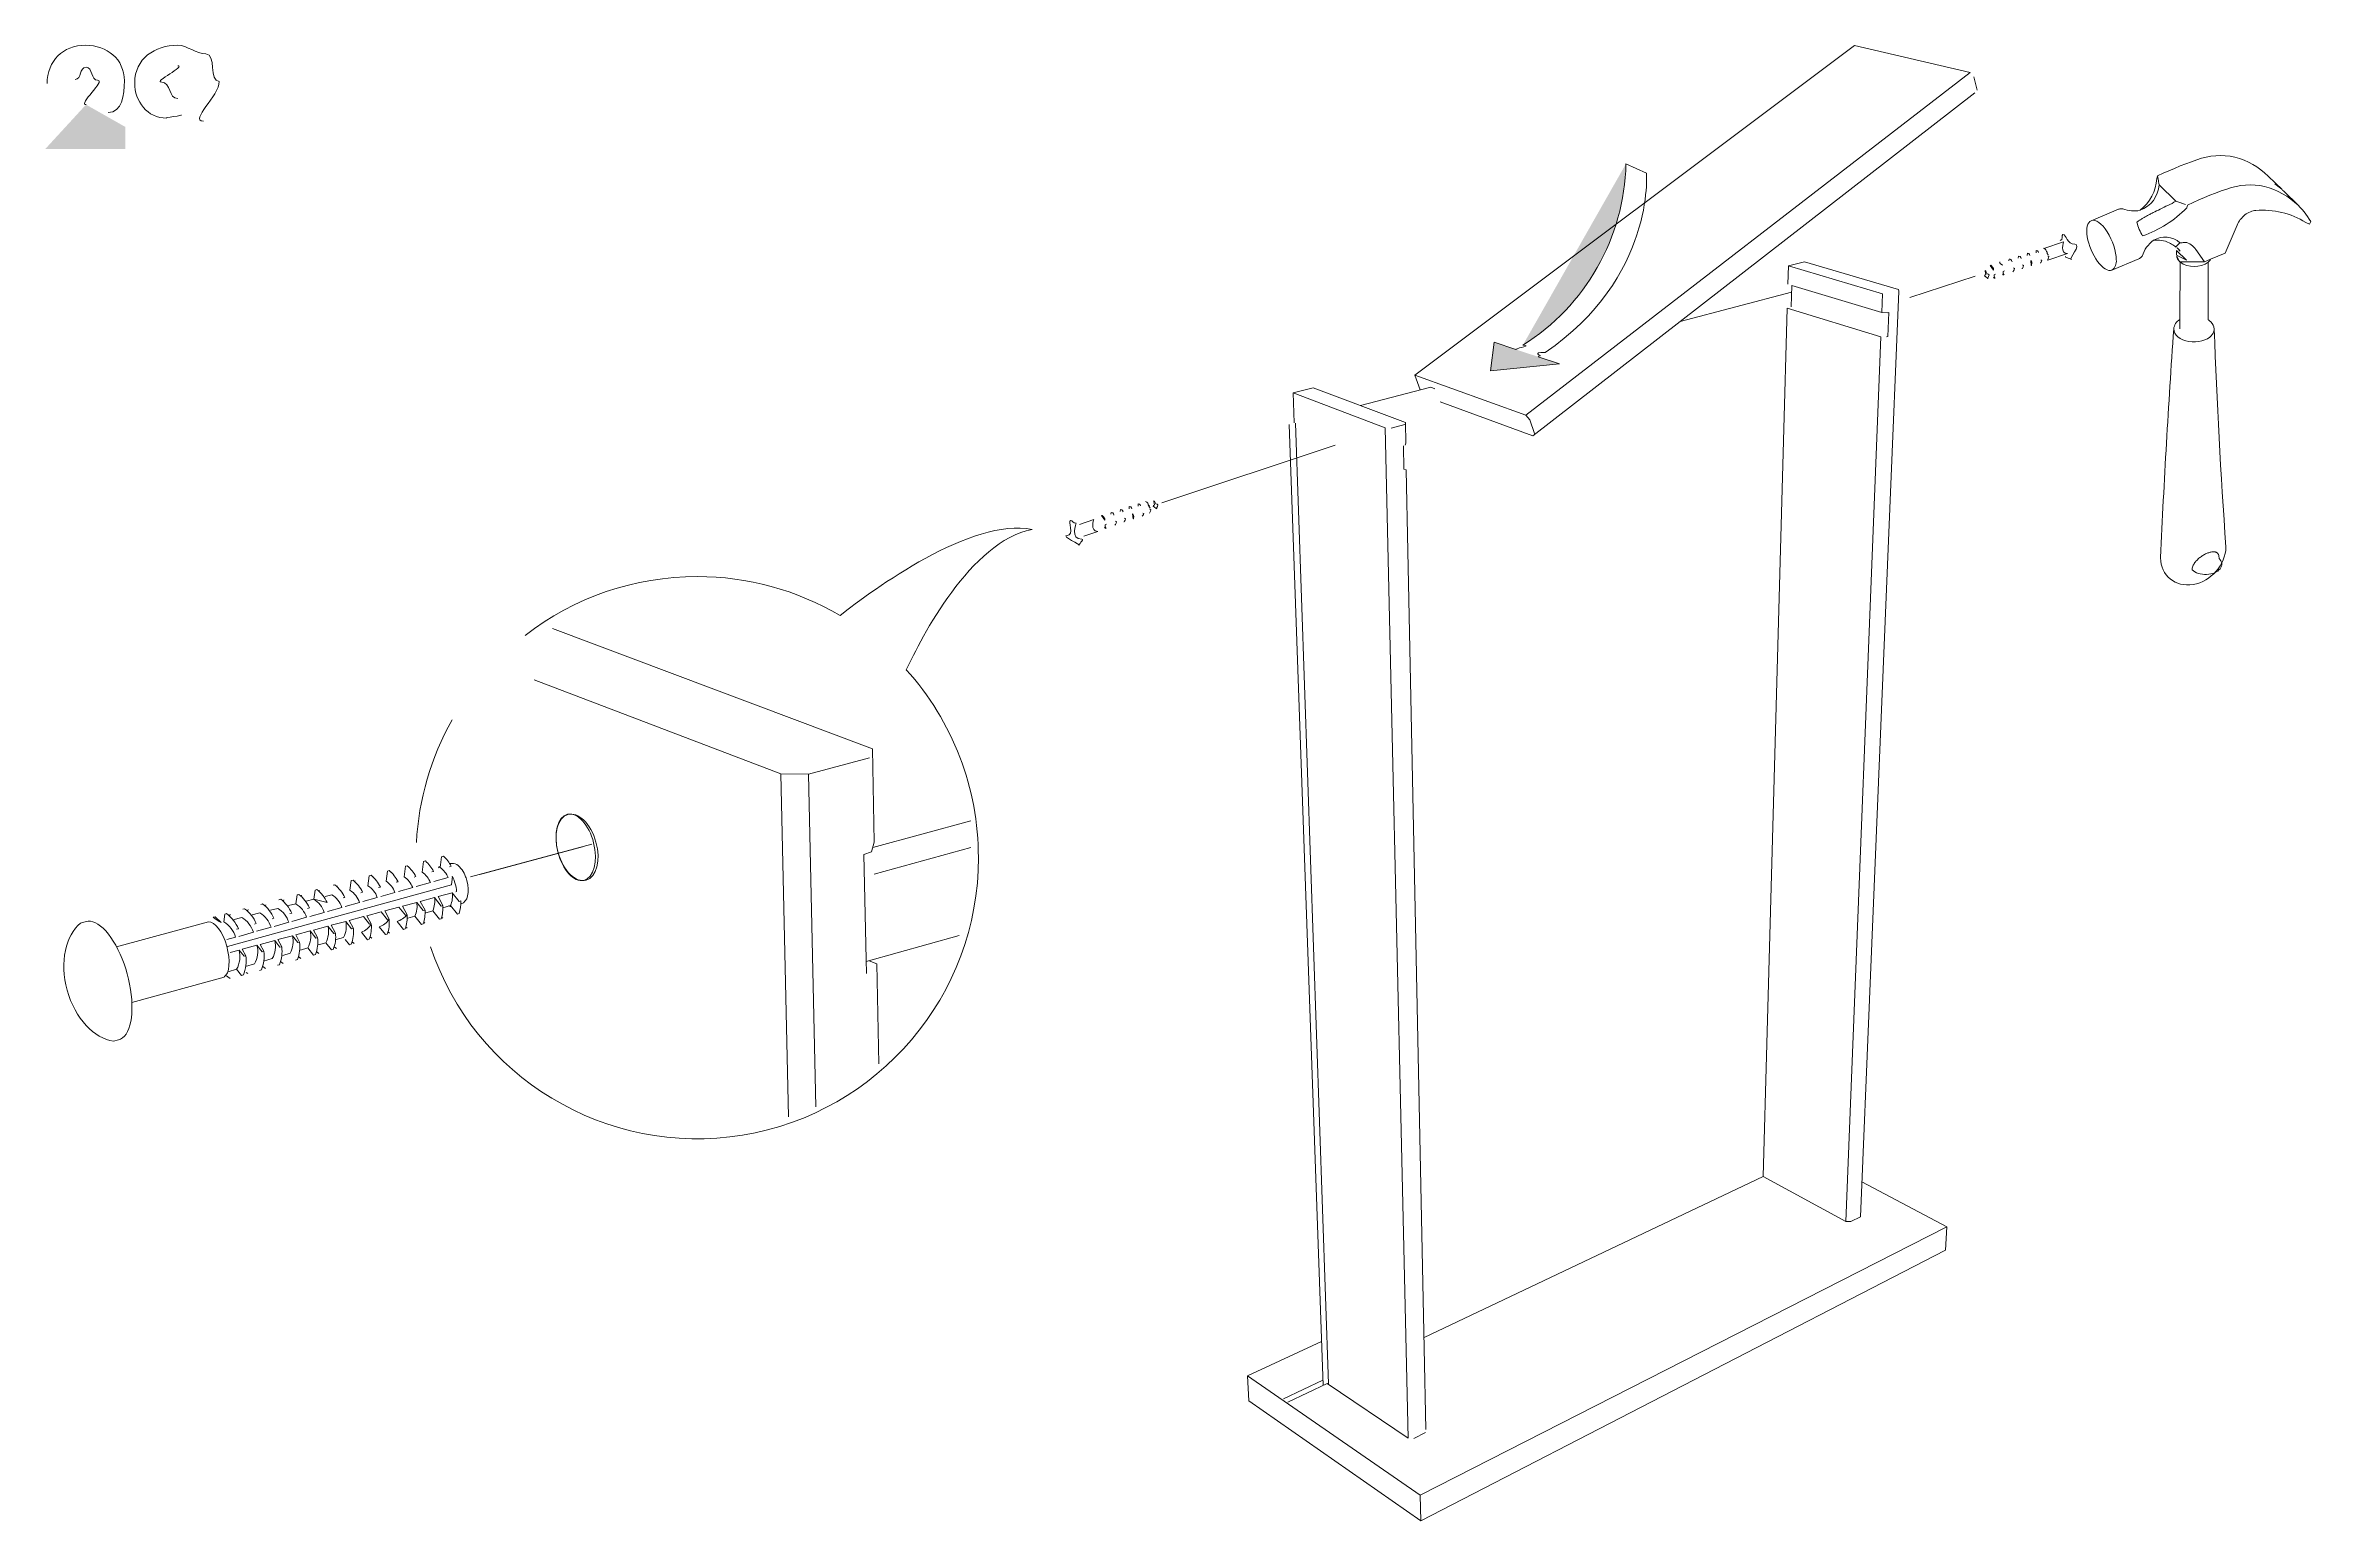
# Model space of a CAD drawing. Header units: metres. Extents: x -27.1 to 47.9, y -10.7 to 6.6.
# Drawn here: x 12.879 to 15.951, y -7.608 to -5.607 of the extents above; entities that cross this region are included whole.
import ezdxf

# ---------------------------------------------------------------- set-up
doc = ezdxf.new("R2010")
doc.units = ezdxf.units.M
doc.header["$MEASUREMENT"] = 0
doc.layers.add('PDF_Working_Num_Penna__255_Num_Penna__255_Num_Penna__255_Num_Penna__255_Num_Penna__255_Num_Penna__255', color=255, linetype='Continuous', lineweight=18)
doc.layers.add('PDF_Working_Num_Penna__7_Num_Penna__7_Num_Penna__7_Num_Penna__7_Num_Penna__7_Num_Penna__7', color=7, linetype='Continuous', lineweight=18)
doc.styles.add('GENERATED_STYLE_1', font='Arial')

msp = doc.modelspace()

# ---------------------------------------------------------------- hatches: boundary and pattern name
at = {"layer": 'PDF_Working_Num_Penna__7_Num_Penna__7_Num_Penna__7_Num_Penna__7_Num_Penna__7_Num_Penna__7', "linetype": 'Continuous', "lineweight": 18}
for points in [[(12.9347, -5.6878), (12.8795, -5.7479), (12.9881, -5.7479), (12.9881, -5.7181)], [(14.8824, -6.0141, 0.252256), (15.0223, -5.768)], [(14.8824, -6.0141, 0.252256), (15.0223, -5.768)], [(14.8434, -6.01), (14.8386, -6.049), (14.9323, -6.0394)], [(14.8434, -6.01), (14.8386, -6.049), (14.9323, -6.0394)]]:
    msp.add_hatch(color=7, dxfattribs=at).paths.add_polyline_path(points)

# ---------------------------------------------------------------- linework, layer by layer
at = {"layer": 'PDF_Working_Num_Penna__255_Num_Penna__255_Num_Penna__255_Num_Penna__255_Num_Penna__255_Num_Penna__255', "color": 255, "linetype": 'Continuous', "lineweight": 18, "flags": 128}
msp.add_lwpolyline([(15.0501, -5.7807), (15.0223, -5.768, -0.252256), (14.8824, -6.0141)], format="xyb", dxfattribs=at)
for points in [[(14.8729, -6.0198), (14.8434, -6.01), (14.8386, -6.049), (14.9323, -6.0394), (14.9031, -6.0297)], [(14.3931, -6.2279), (14.628, -6.1494)], [(13.6077, -6.6943), (13.4685, -6.7318)]]:
    msp.add_lwpolyline(points, dxfattribs=at)
at = {"layer": 'PDF_Working_Num_Penna__255_Num_Penna__255_Num_Penna__255_Num_Penna__255_Num_Penna__255_Num_Penna__255', "color": 255, "linetype": 'Continuous', "lineweight": 18}
for points in [[(14.9126, -6.0239), (15.0614, -5.9227), (15.0501, -5.7807), (15.0501, -5.7807)], [(14.9126, -6.0239), (15.0614, -5.9227), (15.0501, -5.7807), (15.0501, -5.7807)], [(14.8755, -6.0185), (14.8779, -6.0185), (14.8729, -6.0198), (14.8729, -6.0198)], [(14.8755, -6.0185), (14.8779, -6.0185), (14.8729, -6.0198), (14.8729, -6.0198)], [(14.8824, -6.0141), (14.8969, -6.0141), (14.8736, -6.0185), (14.8755, -6.0185)], [(14.8824, -6.0141), (14.8969, -6.0141), (14.8736, -6.0185), (14.8755, -6.0185)], [(14.9059, -6.0283), (14.9081, -6.0283), (14.8935, -6.0239), (14.9126, -6.0239)], [(14.9059, -6.0283), (14.9081, -6.0283), (14.8935, -6.0239), (14.9126, -6.0239)], [(14.9031, -6.0297), (14.9031, -6.0297), (14.9032, -6.0283), (14.9059, -6.0283)], [(14.9031, -6.0297), (14.9031, -6.0297), (14.9032, -6.0283), (14.9059, -6.0283)]]:
    msp.add_open_spline(points, degree=3, dxfattribs=at)
at = {"layer": 'PDF_Working_Num_Penna__7_Num_Penna__7_Num_Penna__7_Num_Penna__7_Num_Penna__7_Num_Penna__7', "color": 7, "linetype": 'Continuous', "lineweight": 18, "flags": 128}
for points in [[(14.7434, -6.0747), (14.7362, -6.0547), (15.3319, -5.6075)], [(15.3319, -5.6075), (15.489, -5.6443)], [(14.8918, -6.1151), (14.8865, -6.1091), (15.489, -5.6443)], [(15.494, -5.6499), (15.4982, -5.6683)], [(14.896, -6.1369), (15.4953, -5.672)], [(15.9146, -5.8058), (15.9335, -5.8243)], [(15.5888, -5.8828), (15.6156, -5.8738)], [(15.6209, -5.8898), (15.5941, -5.8987)], [(15.2417, -5.9312), (15.2424, -5.9064)], [(15.2424, -5.9064), (15.2641, -5.9009)], [(15.3766, -5.9701), (15.3692, -5.9697), (15.3702, -5.9444), (15.2424, -5.9064)], [(15.2641, -5.9009), (15.3919, -5.9385), (15.3921, -5.9406)], [(15.4069, -5.9492), (15.4955, -5.9206)], [(15.7727, -5.9005), (15.773, -5.9009), (15.7734, -5.9012), (15.7731, -5.9794)], [(15.2468, -5.9421), (15.0958, -5.9819)], [(15.2471, -5.9329), (15.2462, -5.9619)], [(15.3692, -5.9697), (15.2471, -5.9329)], [(15.34, -7.1959), (15.3921, -5.9406)], [(15.2083, -7.1413), (15.3205, -7.2022), (15.3679, -6.0029), (15.2408, -5.9637)], [(15.2083, -7.1413), (15.2408, -5.9637)], [(15.3766, -5.9701), (15.3784, -5.9698), (15.3771, -6.0022), (15.3753, -6.0028)], [(14.8729, -6.0198), (14.8434, -6.01), (14.8386, -6.049), (14.9323, -6.0394), (14.9031, -6.0297)], [(14.5723, -6.1191), (14.5709, -6.0788), (14.5982, -6.0718)], [(14.6174, -7.4221), (14.7272, -7.4963), (14.6957, -6.1263), (14.5709, -6.0788)], [(14.5982, -6.0718), (14.7232, -6.1189), (14.7237, -6.1468)], [(14.7576, -6.0709), (14.6624, -6.096)], [(14.7362, -6.0547), (14.8865, -6.1091)], [(14.7706, -6.0909), (14.896, -6.1369)], [(14.5658, -6.1214), (14.6116, -7.4248)], [(14.6191, -7.4225), (14.5741, -6.1196)], [(14.7223, -6.1215), (14.704, -6.1265)], [(14.8918, -6.1151), (14.8982, -6.1336)], [(14.3931, -6.2279), (14.628, -6.1494)], [(14.7206, -6.1505), (14.7213, -6.182)], [(14.751, -7.4845), (14.7245, -6.1832), (14.7213, -6.182)], [(14.2815, -6.2571), (14.3007, -6.2505)], [(14.3061, -6.2665), (14.2875, -6.2728)], [(15.8264, -6.3033), (15.8263, -6.3021), (15.8262, -6.301), (15.8261, -6.3), (15.8258, -6.299), (15.8255, -6.2981), (15.8251, -6.2974), (15.8247, -6.2967), (15.8241, -6.296), (15.8236, -6.2955), (15.823, -6.2951), (15.8223, -6.2948), (15.8216, -6.2945), (15.8208, -6.2943), (15.82, -6.2942), (15.8191, -6.2941), (15.8182, -6.2941), (15.8173, -6.2942), (15.8163, -6.2943), (15.8153, -6.2945), (15.8143, -6.2947), (15.8133, -6.295), (15.8122, -6.2954), (15.8112, -6.2958), (15.8101, -6.2962), (15.8089, -6.2967), (15.8078, -6.2972), (15.8067, -6.2978), (15.8056, -6.2984), (15.8045, -6.2991), (15.8034, -6.2998), (15.8023, -6.3005), (15.8012, -6.3013), (15.8001, -6.3021), (15.799, -6.303), (15.7979, -6.3039), (15.7969, -6.3049), (15.796, -6.3058), (15.795, -6.3068), (15.7942, -6.3078), (15.7934, -6.3089), (15.7926, -6.3101), (15.7919, -6.3113), (15.7912, -6.3125), (15.7907, -6.3137), (15.7903, -6.315), (15.79, -6.3162), (15.7899, -6.3174), (15.7898, -6.3187)], [(13.5672, -6.3983), (14.0007, -6.5616), (14.0033, -6.6878)], [(13.8871, -7.0605), (13.8764, -6.5952), (13.5421, -6.4679)], [(13.914, -6.5959), (13.8764, -6.5952)], [(13.997, -6.5736), (13.914, -6.5959), (13.9241, -7.047)], [(14.0012, -6.6954), (14.1342, -6.6589)], [(13.6205, -6.6909), (13.4558, -6.7352)], [(14.0033, -6.6878), (13.9996, -6.7011), (13.9893, -6.7046)], [(13.451, -6.7401), (13.4499, -6.7364), (13.4493, -6.7349), (13.4483, -6.7325), (13.4472, -6.7302), (13.4459, -6.7278), (13.4445, -6.7256), (13.443, -6.7235), (13.4412, -6.7215), (13.4393, -6.7198), (13.4373, -6.7184), (13.4351, -6.7174), (13.4328, -6.7168), (13.4304, -6.7167), (13.4284, -6.7171)], [(13.9893, -6.7046), (13.9922, -6.8473)], [(14.0029, -6.7314), (14.1343, -6.6952)], [(12.9274, -6.7978), (12.935, -6.7955), (12.9376, -6.7951), (12.9408, -6.7952), (12.9441, -6.7959), (12.9475, -6.7973), (12.9509, -6.7992), (12.9545, -6.8017), (12.958, -6.8048), (12.9615, -6.8084), (12.965, -6.8126), (12.9684, -6.8172), (12.9717, -6.8222), (12.9749, -6.8277), (12.978, -6.8335), (12.9809, -6.8397), (12.9836, -6.8461), (12.9862, -6.8528), (12.9885, -6.8596), (12.9905, -6.8666), (12.9923, -6.8736), (12.9938, -6.8807), (12.9951, -6.8877), (12.996, -6.8946), (12.9967, -6.9014), (12.997, -6.908), (12.997, -6.9143), (12.9968, -6.9204), (12.9962, -6.9261), (12.9953, -6.9314), (12.9941, -6.9363), (12.9927, -6.9408), (12.9909, -6.9447), (12.9889, -6.9482), (12.9867, -6.9511), (12.9842, -6.9534), (12.9815, -6.9551), (12.9786, -6.9562), (12.972, -6.9577)], [(13.1007, -6.7959), (12.9762, -6.83)], [(13.9922, -6.85), (14.1182, -6.8147)], [(13.9922, -6.8473), (13.9926, -6.8662)], [(12.9969, -6.9053), (13.1218, -6.871)], [(14.0095, -6.9887), (14.0067, -6.8529), (13.9963, -6.8489)], [(14.7485, -7.3597), (15.2083, -7.1413)], [(15.342, -7.1485), (15.4572, -7.2096)], [(15.4572, -7.2096), (14.7434, -7.5735)], [(14.7441, -7.6082), (15.4555, -7.2414), (15.4572, -7.2096)], [(15.34, -7.1959), (15.327, -7.2023), (15.3205, -7.2022)], [(14.5092, -7.4119), (14.6096, -7.3652)], [(14.7441, -7.6082), (14.7434, -7.5735), (14.5092, -7.4119)], [(14.5108, -7.4454), (14.5092, -7.4119)], [(14.6114, -7.4177), (14.5579, -7.4431)], [(14.564, -7.4474), (14.6174, -7.4221)], [(14.7441, -7.6082), (14.5108, -7.4454)], [(14.7504, -7.4886), (14.7345, -7.4965)]]:
    msp.add_lwpolyline(points, dxfattribs=at)
for points in [[(15.0501, -5.7807), (15.0223, -5.768, -0.252256), (14.8824, -6.0141)], [(15.8149, -5.8975), (15.8347, -5.8893), (15.8507, -5.8511), (15.8516, -5.8492), (15.8526, -5.8473), (15.8538, -5.8455), (15.8551, -5.8437), (15.8565, -5.842), (15.8581, -5.8403), (15.8597, -5.8388), (15.8614, -5.8374), (15.8632, -5.8361), (15.865, -5.8349), (15.8668, -5.8339), (15.8687, -5.833), (15.8706, -5.8323), (15.8724, -5.8318), (15.8743, -5.8314), (15.876, -5.8313, -0.164695), (15.9438, -5.8478), (15.9491, -5.8497), (15.9505, -5.8465), (15.9484, -5.843), (15.9463, -5.8396), (15.944, -5.8363), (15.9415, -5.8332), (15.939, -5.8301), (15.9363, -5.8271), (15.9335, -5.8243, 0.127737), (15.8881, -5.7988, 0.146215), (15.8369, -5.8023), (15.8293, -5.8049), (15.8216, -5.8078), (15.814, -5.8107), (15.8064, -5.8139), (15.7987, -5.8171), (15.7911, -5.8206), (15.7835, -5.8242), (15.783, -5.826), (15.7825, -5.8278, -0.110808), (15.7227, -5.8659, -0.074071), (15.7149, -5.8474), (15.716, -5.8465), (15.7166, -5.846), (15.7172, -5.8455), (15.718, -5.845), (15.7187, -5.8445), (15.7195, -5.844), (15.7203, -5.8434), (15.7212, -5.8429), (15.722, -5.8423), (15.7229, -5.8418), (15.7239, -5.8412), (15.7249, -5.8407), (15.7259, -5.8401), (15.727, -5.8395), (15.728, -5.8389), (15.7291, -5.8383), (15.7301, -5.8378), (15.7312, -5.8372), (15.7323, -5.8366), (15.7334, -5.836), (15.7345, -5.8354), (15.7357, -5.8348), (15.7369, -5.8343), (15.7392, -5.8331), (15.7416, -5.8319), (15.744, -5.8307), (15.7465, -5.8296), (15.7491, -5.8283), (15.7517, -5.827), (15.7543, -5.8257), (15.7569, -5.8245), (15.7597, -5.8231), (15.7625, -5.8217), (15.7651, -5.8202), (15.7677, -5.8188), (15.745, -5.7966), (15.7447, -5.7943), (15.7444, -5.7923), (15.7441, -5.7905), (15.7438, -5.7887), (15.7434, -5.7866), (15.7429, -5.7845), (15.7505, -5.7809), (15.7582, -5.7775), (15.7658, -5.7742), (15.7734, -5.771), (15.7811, -5.7681), (15.7887, -5.7652), (15.7963, -5.7626, -0.146915), (15.8476, -5.7591, -0.128403), (15.893, -5.7846), (15.9119, -5.8031)], [(15.6529, -5.8452), (15.6901, -5.8297), (15.6909, -5.8294), (15.6917, -5.8292), (15.6926, -5.829), (15.6935, -5.8289), (15.6946, -5.8289), (15.6959, -5.8289, 0.154813), (15.7192, -5.8311, 0.301329), (15.7449, -5.7966)], [(15.7192, -5.8311, 0.210905), (15.742, -5.7881), (15.7425, -5.7863), (15.7429, -5.7845)], [(15.7374, -5.8718, 0.158262), (15.7222, -5.8931), (15.7213, -5.8941), (15.7205, -5.8948), (15.7198, -5.8955), (15.7191, -5.896), (15.7184, -5.8964), (15.7176, -5.8968), (15.681, -5.9121, 0.281986), (15.6869, -5.8982)], [(15.8065, -5.901), (15.795, -5.8844), (15.7936, -5.8826), (15.792, -5.8809), (15.7904, -5.8794), (15.7886, -5.878), (15.7866, -5.8767), (15.7845, -5.8756), (15.7824, -5.8747), (15.7807, -5.8748), (15.7792, -5.8749), (15.7778, -5.8749), (15.7764, -5.875), (15.7748, -5.875), (15.7732, -5.8751), (15.7721, -5.876), (15.7711, -5.8769), (15.7702, -5.8778), (15.7694, -5.8787), (15.7686, -5.8797), (15.7678, -5.8809), (15.7662, -5.8797), (15.7648, -5.8787), (15.7634, -5.8779), (15.762, -5.877), (15.7605, -5.8762), (15.7588, -5.8753, 0.160515), (15.7374, -5.8718, -0.328638), (15.7732, -5.8751)], [(15.8161, -6.0007), (15.8167, -6), (15.8173, -5.9992), (15.8181, -5.9978), (15.8188, -5.9965), (15.8192, -5.9952), (15.8195, -5.9937), (15.8196, -5.9929), (15.8197, -5.9921, 0.213446), (15.8152, -5.9824), (15.8146, -5.9819), (15.814, -5.9814), (15.8134, -5.9809), (15.8129, -5.9805), (15.8122, -5.98), (15.8115, -5.9795), (15.8117, -5.9013)], [(15.747, -6.302, -0.006429), (15.7649, -5.9919, -0.260744), (15.7732, -5.9794), (15.7731, -5.9919)], [(15.8353, -6.2895), (15.8354, -6.2891), (15.8354, -6.2887), (15.8355, -6.2884), (15.8355, -6.2881), (15.8355, -6.2877), (15.8355, -6.2873, -0.008211), (15.8197, -5.9921)], [(13.9569, -6.3807, 0.134663), (13.7633, -6.3278, 0.167025), (13.5299, -6.4076)], [(13.3794, -6.7354), (13.3818, -6.7347, 0.095008), (13.3702, -6.72), (13.3677, -6.7206), (13.3658, -6.7348, -0.159442), (13.3775, -6.7496), (13.3582, -6.7549)], [(13.4034, -6.7283), (13.4058, -6.7276, 0.091271), (13.3947, -6.7135), (13.3922, -6.7141), (13.3903, -6.7286, -0.155093), (13.4015, -6.7428), (13.3823, -6.7482)], [(13.4274, -6.7213), (13.4298, -6.7206, 0.086895), (13.4192, -6.707), (13.4167, -6.7077), (13.4147, -6.7225, -0.150722), (13.4255, -6.7361), (13.4064, -6.7415)], [(13.4371, -6.755, 0.082434), (13.4315, -6.7344), (13.43, -6.7459), (13.1264, -6.8293)], [(13.2697, -6.7465), (13.2721, -6.7459, -0.111474), (13.2856, -6.7629), (13.2832, -6.7636)], [(13.3072, -6.7566), (13.3096, -6.7559, 0.107403), (13.2967, -6.7394), (13.2942, -6.74), (13.2925, -6.7532, -0.171471), (13.3055, -6.7697), (13.2861, -6.7752)], [(13.3313, -6.7495), (13.3337, -6.7488, 0.103138), (13.3212, -6.7329), (13.3187, -6.7335), (13.3169, -6.747, -0.168007), (13.3295, -6.763), (13.3101, -6.7684)], [(13.3553, -6.7424), (13.3577, -6.7417, 0.099351), (13.3457, -6.7264), (13.3432, -6.7271), (13.3414, -6.7409, -0.163871), (13.3535, -6.7563), (13.3342, -6.7617)], [(13.1389, -6.8061), (13.1414, -6.8054, 0.136111), (13.1251, -6.7849), (13.1227, -6.7855), (13.1213, -6.7962, -0.196601), (13.1375, -6.8169), (13.1255, -6.8202)], [(13.1303, -6.8375), (13.1423, -6.8343), (13.149, -6.8428), (13.1514, -6.8422), (13.1465, -6.8332), (13.1664, -6.8278), (13.1733, -6.8366), (13.1757, -6.836), (13.1706, -6.8267), (13.1905, -6.8213), (13.1976, -6.8304), (13.2, -6.8298), (13.1948, -6.8202), (13.2145, -6.8149), (13.2219, -6.8242), (13.2243, -6.8236), (13.2189, -6.8137), (13.2386, -6.8084), (13.2462, -6.818), (13.2486, -6.8174), (13.243, -6.8072), (13.2627, -6.8019), (13.2705, -6.8118), (13.2729, -6.8112), (13.2672, -6.8007), (13.2867, -6.7955), (13.2947, -6.8056), (13.2972, -6.805), (13.2913, -6.7942), (13.3108, -6.789), (13.319, -6.7994), (13.3214, -6.7988), (13.3154, -6.7878), (13.3349, -6.7825), (13.3433, -6.7932), (13.3457, -6.7926), (13.3396, -6.7813), (13.3589, -6.7761), (13.3676, -6.787), (13.37, -6.7864), (13.3637, -6.7748), (13.383, -6.7696), (13.3918, -6.7808), (13.3943, -6.7802), (13.3878, -6.7683), (13.407, -6.7631), (13.4161, -6.7746), (13.4185, -6.774), (13.4119, -6.7618), (13.4311, -6.7566), (13.4404, -6.7684), (13.4428, -6.7677, -0.087704), (13.4405, -6.7849), (13.4381, -6.7855), (13.4288, -6.7738), (13.4185, -6.7769)], [(13.1472, -6.779), (13.1496, -6.7783, -0.131714), (13.1654, -6.7983), (13.163, -6.799)], [(13.1583, -6.7869), (13.1702, -6.7839, -0.190396), (13.1855, -6.8034), (13.1657, -6.8089)], [(13.1717, -6.7725), (13.1741, -6.7718, -0.127919), (13.1894, -6.7912), (13.187, -6.7919)], [(13.1846, -6.7803), (13.1946, -6.7778, -0.186853), (13.2095, -6.7966), (13.1898, -6.8022)], [(13.1962, -6.766), (13.1986, -6.7653, -0.123853), (13.2135, -6.7841), (13.2111, -6.7849)], [(13.2092, -6.7741), (13.2191, -6.7716, -0.182999), (13.2335, -6.7899), (13.2139, -6.7954)], [(13.2191, -6.7716), (13.2207, -6.7595), (13.2232, -6.7588, -0.118963), (13.2375, -6.7771), (13.2351, -6.7778)], [(13.2332, -6.7681), (13.2435, -6.7655, -0.178827), (13.2575, -6.7832), (13.2379, -6.7887)], [(13.2588, -6.7616), (13.268, -6.7593, -0.175177), (13.2815, -6.7764), (13.262, -6.7819)], [(13.3943, -6.7802, -0.094793), (13.3918, -6.7988), (13.3894, -6.7995), (13.3805, -6.7882), (13.371, -6.7911)], [(13.4185, -6.774, -0.090893), (13.4162, -6.7918), (13.4137, -6.7925), (13.4047, -6.781), (13.3942, -6.7841)], [(13.1337, -6.7931), (13.1457, -6.7901, -0.193785), (13.1615, -6.8101), (13.1417, -6.8157)], [(13.2145, -6.8149, -0.186726), (13.2114, -6.8387), (13.2016, -6.8416)], [(13.2386, -6.8084, -0.182965), (13.2355, -6.8315), (13.2254, -6.8345)], [(13.2486, -6.8174, -0.119189), (13.2456, -6.8404), (13.2431, -6.8411), (13.2355, -6.8315)], [(13.2627, -6.8019, -0.179283), (13.2597, -6.8243), (13.2499, -6.8272)], [(13.2729, -6.8112, -0.115902), (13.2699, -6.8335), (13.2675, -6.8342), (13.2597, -6.8243)], [(13.2867, -6.7955, -0.175306), (13.2839, -6.8171), (13.2738, -6.8201)], [(13.2972, -6.805, -0.111587), (13.2943, -6.8265), (13.2919, -6.8272), (13.286, -6.8198)], [(13.1514, -6.8422, -0.136092), (13.148, -6.8681), (13.1456, -6.8688), (13.1389, -6.8603), (13.1276, -6.8637)], [(13.1664, -6.8278, -0.193979), (13.163, -6.8531), (13.1511, -6.8567)], [(13.1757, -6.836, -0.132121), (13.1724, -6.8612), (13.1699, -6.8619)], [(13.1905, -6.8213, -0.190384), (13.1872, -6.8459), (13.1755, -6.8494)], [(13.2, -6.8298, -0.127894), (13.1968, -6.8543), (13.1943, -6.855)], [(13.2243, -6.8236, -0.12376), (13.2212, -6.8473), (13.2187, -6.848)]]:
    msp.add_lwpolyline(points, format="xyb", dxfattribs=at)
for points in [[(15.9019, -5.795), (15.9058, -5.7979), (15.9095, -5.801)], [(15.9119, -5.8031), (15.9095, -5.8009), (15.9071, -5.7988), (15.9046, -5.7969)], [(15.9146, -5.8058), (15.9138, -5.805), (15.913, -5.8043), (15.9125, -5.8037)], [(15.7677, -5.8188), (15.7706, -5.8197), (15.7733, -5.8205), (15.7757, -5.8214), (15.7781, -5.8222), (15.7807, -5.8231)], [(15.554, -5.8959), (15.5543, -5.8933)], [(15.5662, -5.8923), (15.5664, -5.8894)], [(15.5782, -5.8888), (15.5785, -5.8857)], [(15.5922, -5.8869), (15.5933, -5.8878), (15.5933, -5.8899), (15.5946, -5.8915)], [(15.7688, -5.8921), (15.7688, -5.8856), (15.7822, -5.8986)], [(15.7727, -5.9005), (15.7717, -5.8994), (15.7708, -5.8983), (15.7701, -5.8971), (15.7695, -5.8959), (15.7691, -5.8946), (15.7689, -5.8934)], [(15.7736, -5.8864), (15.7724, -5.8848), (15.771, -5.8833), (15.7695, -5.882)], [(15.5206, -5.9217), (15.522, -5.9235)], [(15.5294, -5.9014), (15.5288, -5.9015)], [(15.5327, -5.9172), (15.5342, -5.9189)], [(15.5414, -5.8997), (15.5418, -5.8972)], [(15.5472, -5.9142), (15.5467, -5.9144)], [(15.5596, -5.9099), (15.559, -5.9102)], [(15.5845, -5.9022), (15.584, -5.9022)], [(14.7576, -6.0709), (14.7632, -6.073)], [(14.7237, -6.1468), (14.7229, -6.1497)], [(14.3488, -6.2358), (14.349, -6.2329)], [(14.3608, -6.2323), (14.3611, -6.2291)], [(14.3747, -6.2304), (14.3759, -6.2313), (14.3758, -6.2333), (14.3772, -6.2349)], [(14.3154, -6.2609), (14.3169, -6.2626)], [(14.324, -6.2434), (14.3245, -6.2409)], [(14.3299, -6.2578), (14.3293, -6.258)], [(14.3366, -6.2395), (14.3369, -6.2369)], [(14.3422, -6.2535), (14.3417, -6.2537)], [(14.3671, -6.2456), (14.3666, -6.2457)], [(13.372, -6.7215), (13.3721, -6.7213)], [(13.2507, -6.7549), (13.2511, -6.7535)], [(13.275, -6.7482), (13.2753, -6.747)], [(13.2992, -6.7415), (13.2995, -6.7406)], [(13.3235, -6.7349), (13.3237, -6.7342)], [(13.3477, -6.7282), (13.3479, -6.7278)], [(13.4315, -6.7344), (13.4304, -6.7348)], [(13.436, -6.7553), (13.4371, -6.755)], [(13.1294, -6.7882), (13.1303, -6.7856)], [(13.1537, -6.7815), (13.1544, -6.7792)], [(13.1779, -6.7748), (13.1786, -6.7728)], [(13.2022, -6.7682), (13.2028, -6.7663)], [(13.2265, -6.7615), (13.227, -6.7599)], [(13.3198, -6.8165), (13.3205, -6.8171), (13.3221, -6.8184)], [(13.3441, -6.8098), (13.3446, -6.8103), (13.3462, -6.8116)], [(13.3683, -6.8031), (13.3687, -6.8035), (13.3702, -6.8047)], [(13.3926, -6.7965), (13.3927, -6.7966), (13.3942, -6.7979)], [(13.4168, -6.7898), (13.4182, -6.791)], [(13.2228, -6.8431), (13.2242, -6.8444), (13.2261, -6.8458)], [(13.247, -6.8364), (13.2483, -6.8376), (13.2501, -6.839)], [(13.2713, -6.8298), (13.2724, -6.8307), (13.2741, -6.8321)], [(13.2955, -6.8231), (13.2964, -6.8239), (13.2981, -6.8253)], [(13.1541, -6.8662), (13.152, -6.8648)], [(13.1743, -6.8564), (13.1761, -6.858), (13.1781, -6.8594)], [(13.1985, -6.8498), (13.2002, -6.8512), (13.2021, -6.8526)]]:
    msp.add_lwpolyline(points, close=True, dxfattribs=at)
for points in [[(15.5206, -5.9121), (15.5204, -5.91, 0.127154), (15.5167, -5.9057), (15.5162, -5.9059)], [(15.5709, -5.8992), (15.5723, -5.9015, -0.097673), (15.572, -5.9059), (15.5714, -5.9061)], [(15.7734, -5.9012, 0.323666), (15.8117, -5.9013), (15.813, -5.9001), (15.8141, -5.8988), (15.8149, -5.8975), (15.8065, -5.901)], [(14.3159, -6.2514), (14.3158, -6.2493, 0.134304), (14.312, -6.2451), (14.3115, -6.2452)], [(14.3535, -6.2427), (14.3549, -6.245, -0.102159), (14.3546, -6.2494), (14.354, -6.2496)], [(13.2435, -6.7655), (13.2452, -6.753), (13.2477, -6.7523, -0.115085), (13.2616, -6.77)], [(13.37, -6.7864, -0.09898), (13.3674, -6.8057), (13.365, -6.8064), (13.3563, -6.7954, 0.163348)], [(13.118, -6.7971), (13.1096, -6.7891), (13.1072, -6.7898, 0.058272)], [(13.3214, -6.7988, -0.107591), (13.3187, -6.8196), (13.3163, -6.8203), (13.308, -6.8099, 0.170979)], [(13.3457, -6.7926, -0.102798), (13.3431, -6.8127), (13.3406, -6.8133), (13.3322, -6.8027, 0.167612)], [(13.1251, -6.8691, 0.059727), (13.1301, -6.873)]]:
    msp.add_lwpolyline(points, format="xyb", close=True, dxfattribs=at)
at = {"layer": 'PDF_Working_Num_Penna__7_Num_Penna__7_Num_Penna__7_Num_Penna__7_Num_Penna__7_Num_Penna__7', "color": 7, "linetype": 'Continuous', "lineweight": 18}
for centre, radius, start, end in [((13.7647, -6.7085), 0.3797, 359.9241, 42.0507), ((13.7611, -6.7083), 0.379, 150.6095, 176.9989), ((13.7633, -6.7089), 0.3813, 198.484, 0.0005), ((13.4182, -6.7266), 0.00679, 118.0226, 148.1316), ((13.3532, -6.7751), 0.0303, 334.3722, 10.5829), ((13.3777, -6.7683), 0.0298, 334.7988, 10.1571), ((13.4297, -6.7685), 0.0068, 241.6811, 272.5846), ((13.402, -6.7615), 0.0295, 335.3728, 9.5685), ((13.1088, -6.8431), 0.0346, 330.1705, 14.7316)]:
    msp.add_arc(centre, radius, start, end, dxfattribs=at)
for centre, major_axis, ratio, start_param, end_param in [((15.6669, -5.8787), (-0.014, 0.0335), 0.421932, 6.282354, 9.426456), ((15.667, -5.8787), (-0.014, 0.0335), 0.422291, 3.927617, 6.284657), ((15.7923, -5.9921), (-0.0274, 0.0001), 0.639577, 0.000833, 2.634624), ((15.7913, -6.2947), (0.0335, 0.0343), 0.843371, 2.436185, 5.55845), ((15.8081, -6.311), (0.0219, 0), 0.63942, 3.722162, 6.866093), ((13.4252, -6.7333), (-0.0202, 0.0373), 0.506945, 3.03302, 4.267114), ((13.1096, -6.8338), (-0.0104, 0.0377), 0.423082, 3.255938, 6.195484)]:
    msp.add_ellipse(centre, major_axis=major_axis, ratio=ratio, start_param=start_param, end_param=end_param, dxfattribs=at)
for centre, major_axis, ratio in [((13.6003, -6.695), (-0.0125, 0.0446), 0.57464), ((13.5985, -6.695), (-0.0111, 0.0448), 0.541996)]:
    msp.add_ellipse(centre, major_axis=major_axis, ratio=ratio, dxfattribs=at)
for points in [[(12.9345, -5.6073), (12.9026, -5.6073), (12.8829, -5.6283), (12.8818, -5.6593)], [(12.9867, -5.6554), (12.9867, -5.626), (12.9629, -5.6073), (12.9345, -5.6073)], [(13.0007, -5.6584), (13.0007, -5.6253), (13.028, -5.6073), (13.0588, -5.6073)], [(13.0588, -5.6073), (13.0719, -5.6073), (13.0839, -5.619), (13.0973, -5.619)], [(13.0973, -5.619), (13.1114, -5.619), (13.1013, -5.6563), (13.1154, -5.6563)], [(12.92, -5.6536), (12.9292, -5.6536), (12.9252, -5.6371), (12.9347, -5.6371)], [(12.9347, -5.6371), (12.944, -5.6371), (12.9415, -5.6547), (12.9501, -5.6547)], [(13.059, -5.6351), (13.0713, -5.6351), (13.0249, -5.6573), (13.0373, -5.6573)], [(12.9501, -5.6547), (12.9625, -5.6547), (12.9231, -5.6878), (12.9347, -5.6878)], [(12.9648, -5.6986), (12.9835, -5.6986), (12.9867, -5.6747), (12.9867, -5.6554)], [(13.0441, -5.7061), (13.0176, -5.7061), (13.0007, -5.6833), (13.0007, -5.6584)], [(13.0373, -5.6573), (13.0496, -5.6573), (13.0466, -5.6796), (13.059, -5.6796)], [(13.1154, -5.6563), (13.1154, -5.6758), (13.0744, -5.7101), (13.0938, -5.7101)], [(13.0631, -5.702), (13.0698, -5.702), (13.0369, -5.7061), (13.0441, -5.7061)], [(14.9126, -6.0239), (15.0614, -5.9227), (15.0501, -5.7807), (15.0501, -5.7807)], [(14.9126, -6.0239), (15.0614, -5.9227), (15.0501, -5.7807), (15.0501, -5.7807)], [(15.611, -5.872), (15.6152, -5.872), (15.6122, -5.8639), (15.6146, -5.8639)], [(15.6146, -5.8639), (15.6189, -5.8639), (15.6208, -5.8772), (15.6307, -5.8772)], [(15.5547, -5.8932), (15.5578, -5.8932), (15.5579, -5.8966), (15.5579, -5.8966)], [(15.567, -5.8892), (15.5696, -5.8892), (15.5698, -5.8925), (15.5698, -5.8925)], [(15.5789, -5.8856), (15.5812, -5.8856), (15.5815, -5.8883), (15.5815, -5.8883)], [(15.5884, -5.8826), (15.5912, -5.8826), (15.5922, -5.8869), (15.5922, -5.8869)], [(15.5941, -5.8929), (15.5974, -5.8929), (15.5937, -5.8985), (15.5937, -5.8985)], [(15.6156, -5.8738), (15.6156, -5.8738), (15.61, -5.8898), (15.6209, -5.8898)], [(15.6259, -5.8978), (15.6281, -5.8978), (15.6147, -5.8939), (15.6185, -5.8939)], [(15.6307, -5.8772), (15.6405, -5.8772), (15.6216, -5.8978), (15.6259, -5.8978)], [(15.5129, -5.9239), (15.5143, -5.9239), (15.5055, -5.9192), (15.5087, -5.9192)], [(15.5087, -5.9192), (15.5119, -5.9192), (15.5078, -5.9128), (15.5093, -5.9128)], [(15.5093, -5.9128), (15.5106, -5.9128), (15.5103, -5.9176), (15.5135, -5.9176)], [(15.5135, -5.9176), (15.5167, -5.9176), (15.5115, -5.9239), (15.5129, -5.9239)], [(15.5226, -5.9233), (15.5226, -5.9233), (15.5196, -5.9177), (15.523, -5.9177)], [(15.5331, -5.9056), (15.5331, -5.9056), (15.5262, -5.9014), (15.5294, -5.9014)], [(15.5348, -5.9187), (15.5348, -5.9187), (15.5318, -5.9131), (15.5352, -5.9131)], [(15.5421, -5.8971), (15.5453, -5.8971), (15.5456, -5.9009), (15.5456, -5.9009)], [(15.5476, -5.9091), (15.5509, -5.9091), (15.5472, -5.9142), (15.5472, -5.9142)], [(15.5599, -5.9052), (15.5628, -5.9052), (15.5596, -5.9099), (15.5596, -5.9099)], [(15.5849, -5.8984), (15.5876, -5.8984), (15.5845, -5.9022), (15.5845, -5.9022)], [(14.8755, -6.0185), (14.8779, -6.0185), (14.8729, -6.0198), (14.8729, -6.0198)], [(14.8755, -6.0185), (14.8779, -6.0185), (14.8729, -6.0198), (14.8729, -6.0198)], [(14.8824, -6.0141), (14.8969, -6.0141), (14.8736, -6.0185), (14.8755, -6.0185)], [(14.8824, -6.0141), (14.8969, -6.0141), (14.8736, -6.0185), (14.8755, -6.0185)], [(14.9059, -6.0283), (14.9081, -6.0283), (14.8935, -6.0239), (14.9126, -6.0239)], [(14.9059, -6.0283), (14.9081, -6.0283), (14.8935, -6.0239), (14.9126, -6.0239)], [(14.9031, -6.0297), (14.9031, -6.0297), (14.9032, -6.0283), (14.9059, -6.0283)], [(14.9031, -6.0297), (14.9031, -6.0297), (14.9032, -6.0283), (14.9059, -6.0283)], [(14.3495, -6.2328), (14.3522, -6.2328), (14.3524, -6.236), (14.3524, -6.236)], [(14.3614, -6.2291), (14.3638, -6.2291), (14.3641, -6.2318), (14.3641, -6.2318)], [(14.3709, -6.2261), (14.3738, -6.2261), (14.3747, -6.2304), (14.3747, -6.2304)], [(14.3861, -6.2361), (14.3875, -6.2361), (14.3787, -6.2314), (14.3819, -6.2314)], [(14.3819, -6.2314), (14.3851, -6.2314), (14.381, -6.225), (14.3824, -6.225)], [(14.3824, -6.225), (14.3838, -6.225), (14.3834, -6.2297), (14.3866, -6.2297)], [(14.3866, -6.2297), (14.3898, -6.2297), (14.3847, -6.2361), (14.3861, -6.2361)], [(14.2171, -6.2641), (14.1356, -6.2468), (14.0011, -6.3458), (13.9569, -6.3807)], [(14.0467, -6.4542), (14.0665, -6.4116), (14.1344, -6.2791), (14.2171, -6.2641)], [(14.2648, -6.2722), (14.2747, -6.2722), (14.2652, -6.2516), (14.2695, -6.2516)], [(14.2769, -6.2554), (14.2769, -6.2554), (14.2684, -6.2773), (14.2845, -6.2773)], [(14.2695, -6.2516), (14.2718, -6.2516), (14.273, -6.2554), (14.2769, -6.2554)], [(14.3007, -6.2505), (14.3007, -6.2505), (14.2953, -6.2665), (14.3061, -6.2665)], [(14.3174, -6.2624), (14.3174, -6.2624), (14.3145, -6.2568), (14.3179, -6.2568)], [(14.3248, -6.2408), (14.3279, -6.2408), (14.3282, -6.2445), (14.3282, -6.2445)], [(14.3302, -6.2527), (14.3336, -6.2527), (14.3299, -6.2578), (14.3299, -6.2578)], [(14.3372, -6.2368), (14.3404, -6.2368), (14.3405, -6.2402), (14.3405, -6.2402)], [(14.3425, -6.2488), (14.3455, -6.2488), (14.3422, -6.2535), (14.3422, -6.2535)], [(14.3675, -6.2418), (14.3702, -6.2418), (14.3671, -6.2456), (14.3671, -6.2456)], [(14.3767, -6.2363), (14.38, -6.2363), (14.3763, -6.242), (14.3763, -6.242)], [(14.281, -6.2854), (14.2852, -6.2854), (14.2549, -6.2722), (14.2648, -6.2722)], [(14.2845, -6.2773), (14.2887, -6.2773), (14.2786, -6.2854), (14.281, -6.2854)], [(12.9092, -6.8888), (12.8987, -6.8507), (12.9069, -6.814), (12.9274, -6.7978)], [(12.972, -6.9577), (12.9459, -6.9547), (12.9197, -6.9271), (12.9092, -6.8888)]]:
    msp.add_open_spline(points, degree=3, dxfattribs=at)

# ---------------------------------------------------------------- texts
at = {"layer": 'PDF_Working_Num_Penna__7_Num_Penna__7_Num_Penna__7_Num_Penna__7_Num_Penna__7_Num_Penna__7', "color": 7, "linetype": 'Continuous', "lineweight": 18, "insert": (13.3942, -6.5106), "char_height": 0.0000077, "attachment_point": 7, "style": 'GENERATED_STYLE_1'}
msp.add_mtext('\\A1;{\\pql;\\fArial|b0|i0|c0|p34;2x}', dxfattribs=at)
at = {"layer": 'PDF_Working_Num_Penna__7_Num_Penna__7_Num_Penna__7_Num_Penna__7_Num_Penna__7_Num_Penna__7', "color": 7, "linetype": 'Continuous', "lineweight": 18, "insert": (13.2288, -6.919), "char_height": 0.00000321, "attachment_point": 7, "rotation": 15.3567, "style": 'GENERATED_STYLE_1'}
msp.add_mtext('\\A1;{\\pql;\\fArial|b0|i0|c0|p34;110519}', dxfattribs=at)

doc.saveas('drawing.dxf')
